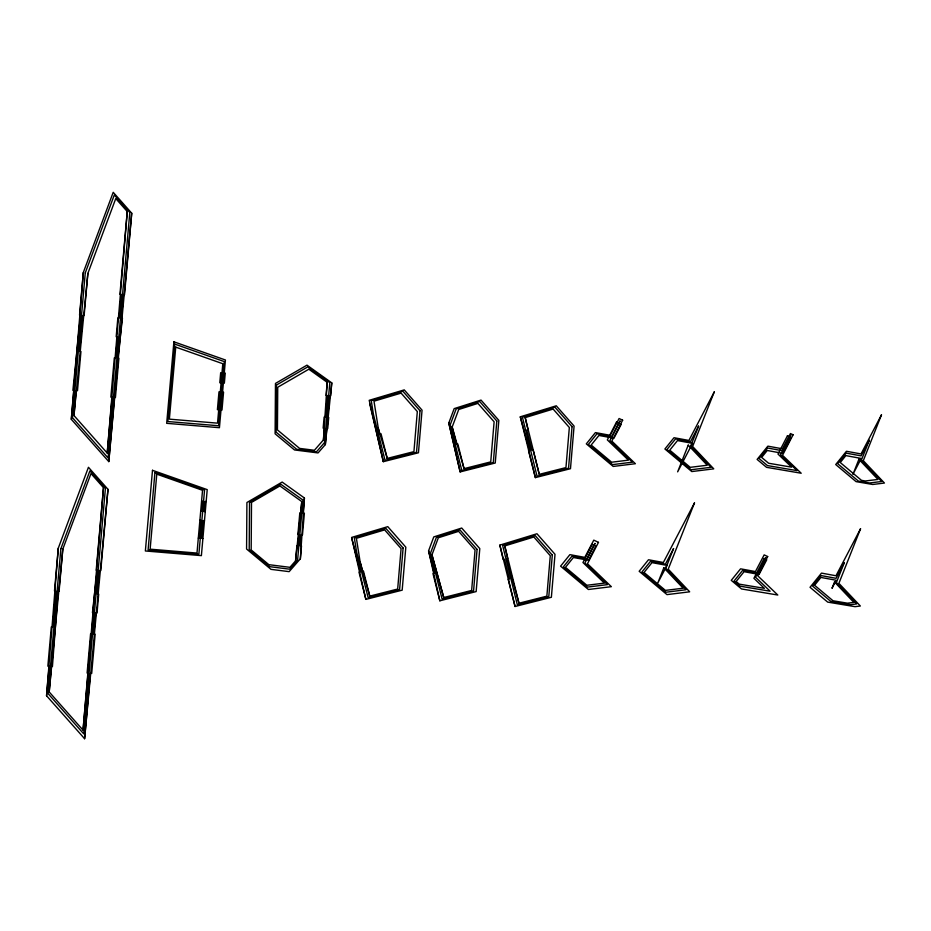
<?xml version="1.0" encoding="UTF-8"?>
<svg xmlns="http://www.w3.org/2000/svg" width="931" height="931" viewBox="0 0 931 931"><rect width="100%" height="100%" fill="white"/><g stroke="black" fill="none" stroke-linecap="round" stroke-linejoin="round"><path stroke-width="1.4" d="M323.429 439.921L327.2 382.338L308.836 369.211L277.741 387.238L277.438 429.936L299.573 448.393L314.399 450.267L323.429 439.921L324.465 428.248L323.15 428.132L324.128 417.076L325.443 417.193L327.351 395.5L326.048 395.396L327.2 382.338M300.352 558.809L304.414 497.98L282.163 482.072L246.913 502.507L246.575 549.011L270.979 569.353L289.145 571.646L300.352 558.809L301.493 545.962L300.178 545.857L301.155 534.801L302.47 534.906L304.39 513.225L303.075 513.109L304.414 497.98M46.55 695.748L58.281 548.208L88.445 467.281L107.973 489.322L100.781 570.61L99.466 570.505L97.383 594.106L98.698 594.211L97.033 613.017L95.718 612.912L93.845 634.116L95.16 634.22L91.692 673.427L90.377 673.322L84.593 738.702L46.55 695.748L49.157 666.27L47.853 666.154L51.31 626.947L52.625 627.063L55.813 591.045L54.498 590.941L58.281 548.208M71.326 419.334L83.325 272.469L113.21 192.298L131.725 213.211L124.521 294.673L123.544 294.592L121.449 318.204L122.438 318.286L117.911 358.202L118.9 358.284L115.432 397.502L114.443 397.421L108.776 461.601L71.326 419.334L73.886 390.415L72.897 390.333L80.532 315.202L79.554 315.12L83.325 272.469M107.216 453.071L127.256 211.546L115.758 198.571L87.863 273.411L73.968 415.529L107.216 453.071L112.151 397.223L110.847 397.118L114.315 357.911L115.619 358.016L117.504 336.813L116.189 336.708L117.853 317.902L119.156 318.006L121.251 294.405L119.936 294.301L127.256 211.546M83.045 730.16L103.492 487.669L90.994 473.553L62.808 549.15L49.192 691.954L83.045 730.16L88.084 673.125L87.107 673.043L90.575 633.836L91.552 633.918L93.426 612.714L92.448 612.633L97.173 570.307L96.196 570.226L103.492 487.669M49.192 691.954L51.449 666.456L52.427 666.538L58.106 591.243L59.084 591.325L62.808 549.15M73.968 415.529L76.179 390.601L77.482 390.717L80.95 351.511L79.647 351.394L82.824 315.388L84.139 315.504L87.863 273.411M295.558 560.881L296.908 545.589L297.885 545.671L298.863 534.603L297.885 534.522L299.805 512.841L300.783 512.923L301.784 501.576L279.917 485.935L251.51 502.403L251.172 549.942L268.85 564.663L289.925 567.328L295.558 560.881L301.784 501.576M325.326 444.611L326.758 428.435L327.735 428.516L328.713 417.46L327.735 417.379L329.644 395.698L330.633 395.78L331.773 382.874L306.986 365.15L275.471 383.421L275.111 433.811L294.487 449.952L318.053 452.932L325.326 444.611L331.773 382.874M108.776 461.601L131.725 213.211M84.593 738.702L107.973 489.322M448.8 422.988L454.177 408.616L481.024 400.097L498.853 420.393L495.245 463.01L460.147 471.912L448.8 422.988L460.147 471.912M452.175 427.015L458.739 409.477L477.929 403.379L494.117 421.813L490.73 461.892L464.045 468.654L452.175 427.015L456.551 444.308L457.819 444.017L464.045 468.654M428.574 550.826L433.776 536.908L461.729 528.04L479.791 548.603L476.148 591.581L439.839 600.798L432.973 573.589L434.242 573.298L428.574 550.826L439.839 600.798M431.949 554.864L438.338 537.769L458.634 531.333L475.054 550.023L471.633 590.463L443.75 597.539L431.949 554.864L443.75 597.539M520.313 416.809L556.261 405.8L574.078 426.084L570.482 468.7L535.372 477.603L528.575 450.72L529.53 450.511L520.313 416.809L535.372 477.603M525.2 417.612L553.142 409.058L569.341 427.504L565.955 467.583L539.27 474.356L533.044 449.72L531.776 449.999L526.748 430.122L528.04 429.889L525.2 417.612L539.27 474.356M499.866 545.112L536.966 533.754L555.016 554.306L551.373 597.283L515.064 606.488L508.198 579.28L509.466 579.001L504.451 559.124L503.159 559.356L499.866 545.112L515.064 606.488M504.765 545.915L533.847 537.012L550.279 555.726L546.858 596.166L518.974 603.23L506.685 558.612L507.651 558.437L504.765 545.915L518.974 603.23M387.249 458.413L413.923 451.651L417.321 411.572L401.098 393.115L373.994 401.18L378.312 428.4L379.743 434.067L381.023 433.776L387.249 458.413L378.312 428.4M383.339 461.671L418.45 452.769L422.057 410.152L404.252 389.88L369.2 400.318L383.339 461.671L369.793 404.031M369.782 596.119L397.665 589.044L401.086 548.603L384.643 529.89L356.398 538.304L360.181 562.161L362.52 571.378L363.474 571.157L369.782 596.119L360.181 562.161M365.871 599.378L402.18 590.173L405.823 547.184L387.785 526.655L351.604 537.431L365.871 599.378L359.005 572.169L360.274 571.878L351.662 537.792M221.974 372.831L220.67 372.714L219.786 382.757L221.089 382.874M224.266 373.017L225.255 373.098L224.359 383.141L223.382 383.06M220.286 391.939L218.983 391.835L217.4 409.663L218.715 409.768M222.579 392.137L223.556 392.219L221.985 410.036L221.008 409.954M201.585 501.192L202.562 501.274L201.678 511.317L200.689 511.235M206.158 501.565L204.855 501.46L203.97 511.503L205.274 511.619M199.886 520.301L200.875 520.382L199.292 538.211L198.315 538.13M204.471 520.685L203.167 520.58L201.585 538.397L202.9 538.514M249.543 502.449L249.205 549.546L269.769 566.676L289.588 569.178L297.606 559.996L302.912 500.028L280.883 484.283L249.543 502.449M276.437 385.062L276.111 432.147L296.663 449.277L316.493 451.791L324.512 442.597L329.818 382.641L307.777 366.884L276.437 385.062M403.111 547.998L399.597 589.532L368.106 597.516L356.538 551.722L354.339 537.932L385.993 528.505L403.111 547.998M420.021 410.757L416.506 452.291L385.015 460.275L373.447 414.481L371.248 400.691L402.902 391.264L420.021 410.757M477.079 549.418L473.565 590.941L442.074 598.936L430.506 553.13L436.383 537.396L459.961 529.925L477.079 549.418M496.828 420.998L493.314 462.532L461.823 470.516L450.243 424.722L456.132 408.977L479.698 401.505L496.828 420.998M552.304 555.109L548.79 596.643L517.299 604.626L502.659 545.578L535.185 535.616L552.304 555.109M572.053 426.701L568.538 468.223L537.047 476.207L522.407 417.158L554.923 407.196L572.053 426.701M60.864 548.755L48.063 693.583L83.709 733.826L105.412 488.379L89.9 470.865L60.864 548.755M85.268 272.876L72.455 417.705L108.101 457.947L129.816 212.501L114.304 194.986L85.268 272.876M152.498 470.306L145.364 550.977L201.387 555.632L207.217 489.625L152.498 470.306M154.942 472.494L148.099 549.953L198.873 554.178L204.552 490.009L154.942 472.494M156.78 474.147L150.135 549.174L196.988 553.072L202.539 490.3L156.78 474.147M173.899 341.805L166.684 423.326L219.437 427.701L225.418 359.994L173.899 341.805M174.691 344.086L167.836 421.534L218.622 425.758L224.29 361.589L174.691 344.086M175.738 347.123L169.372 419.148L217.528 423.151L222.788 363.718L175.738 347.123M688.23 445.134L677.64 471.854L692.536 443.342L677.5 440.572L669.761 450.162L690.22 467.339L707.269 465.232L688.23 445.134M698.576 426.154L690.732 445.914L710.981 467.304L691.116 469.748L666.98 449.498L675.51 438.932L690.465 441.678L698.576 426.154M714.275 391.881L692.617 446.496L713.774 468.852L691.78 471.563L664.897 448.986L674.009 437.71L688.905 440.444L714.275 391.881M663.838 567.782L657.845 582.887L666.992 565.385L651.979 562.627L644.043 572.449L665.421 590.394L683.168 588.206L663.838 567.782M673.544 548.603L665.712 568.364L685.961 589.754L666.096 592.209L641.959 571.948L650.478 561.393L665.432 564.139L673.544 548.603M694.491 502.915L668.214 569.144L689.685 591.813L666.98 594.618L639.178 571.285L648.488 559.752L663.361 562.487L694.491 502.915M858.906 459.32L852.936 474.368L861.256 458.448L845.837 455.608L840.251 462.532L861.454 480.326L865.295 480.99L877.945 479.43L858.906 459.32M869.251 440.351L861.408 460.1L881.657 481.49L869.566 482.98L858.37 481.071L837.656 463.685L846.186 453.129L861.128 455.876L869.251 440.351M881.482 414.83L863.293 460.682L884.45 483.038L872.766 484.481L856.066 481.63L835.712 464.546L846.442 451.267L861.035 453.944L881.482 414.83M834.513 581.968L832 588.322L836.201 580.257L820.898 577.441L814.578 585.273L833.036 600.774L847.466 603.183L853.843 602.404L834.513 581.968M844.219 562.801L836.387 582.562L856.636 603.951L850.701 604.673L830.743 601.345L812.635 586.146L821.154 575.591L836.108 578.326L844.219 562.801M860.535 528.785L838.889 583.341L860.36 606.011L855.019 606.663L827.671 602.101L810.04 587.298L821.503 573.1L835.98 575.765L860.535 528.785M616.462 422.162L607.338 439.898L628.437 460.147L611.644 462.218L591.173 445.041L598.924 435.452L613.948 438.21L621.186 424.396L616.462 422.162M619.988 421.033L609.91 440.596L632.405 462.172L612.528 464.627L588.404 444.378L596.922 433.811L611.876 436.558L619.988 421.033M622.641 420.184L611.842 441.119L635.373 463.708L613.203 466.443L586.309 443.866L595.421 432.589L610.317 435.324L619.092 418.508L622.641 420.184M592.337 544.332L582.957 562.533L604.405 583.109L586.844 585.273L565.466 567.328L573.403 557.506L588.404 560.253L595.863 545.997L592.337 544.332M594.967 543.483L584.889 563.046L607.384 584.633L587.508 587.089L563.371 566.828L571.902 556.273L586.856 559.019L594.967 543.483M598.482 542.354L587.461 563.744L611.341 586.67L588.404 589.498L560.59 566.164L569.9 554.632L584.773 557.366L593.78 540.143L598.482 542.354M787.44 435.789L778.013 454.095L791.641 467.164L768.61 463.242L761.663 457.412L767.249 450.488L782.68 453.327L790.966 437.454L787.44 435.789M790.663 435.219L780.585 454.782L797.099 470.632L767.435 465.581L759.079 458.564L767.598 448.009L782.552 450.755L790.663 435.219M793.084 434.8L782.517 455.306L801.195 473.239L766.539 467.327L757.124 459.425L767.854 446.147L782.459 448.823L790.442 433.543L793.084 434.8M764.107 558.519L753.901 578.314L764.351 588.334L739.261 584.144L736.13 581.526L744.067 571.692L759.079 574.45L766.748 559.775L764.107 558.519M765.643 557.681L755.553 577.243L770.112 591.208L740.238 586.204L734.047 581.025L742.577 570.459L757.531 573.205L765.643 557.681M767.691 556.552L757.764 575.812L777.792 595.025L741.53 588.962L731.266 580.35L740.576 568.829L755.448 571.553L764.165 554.888L767.691 556.552"/></g></svg>
